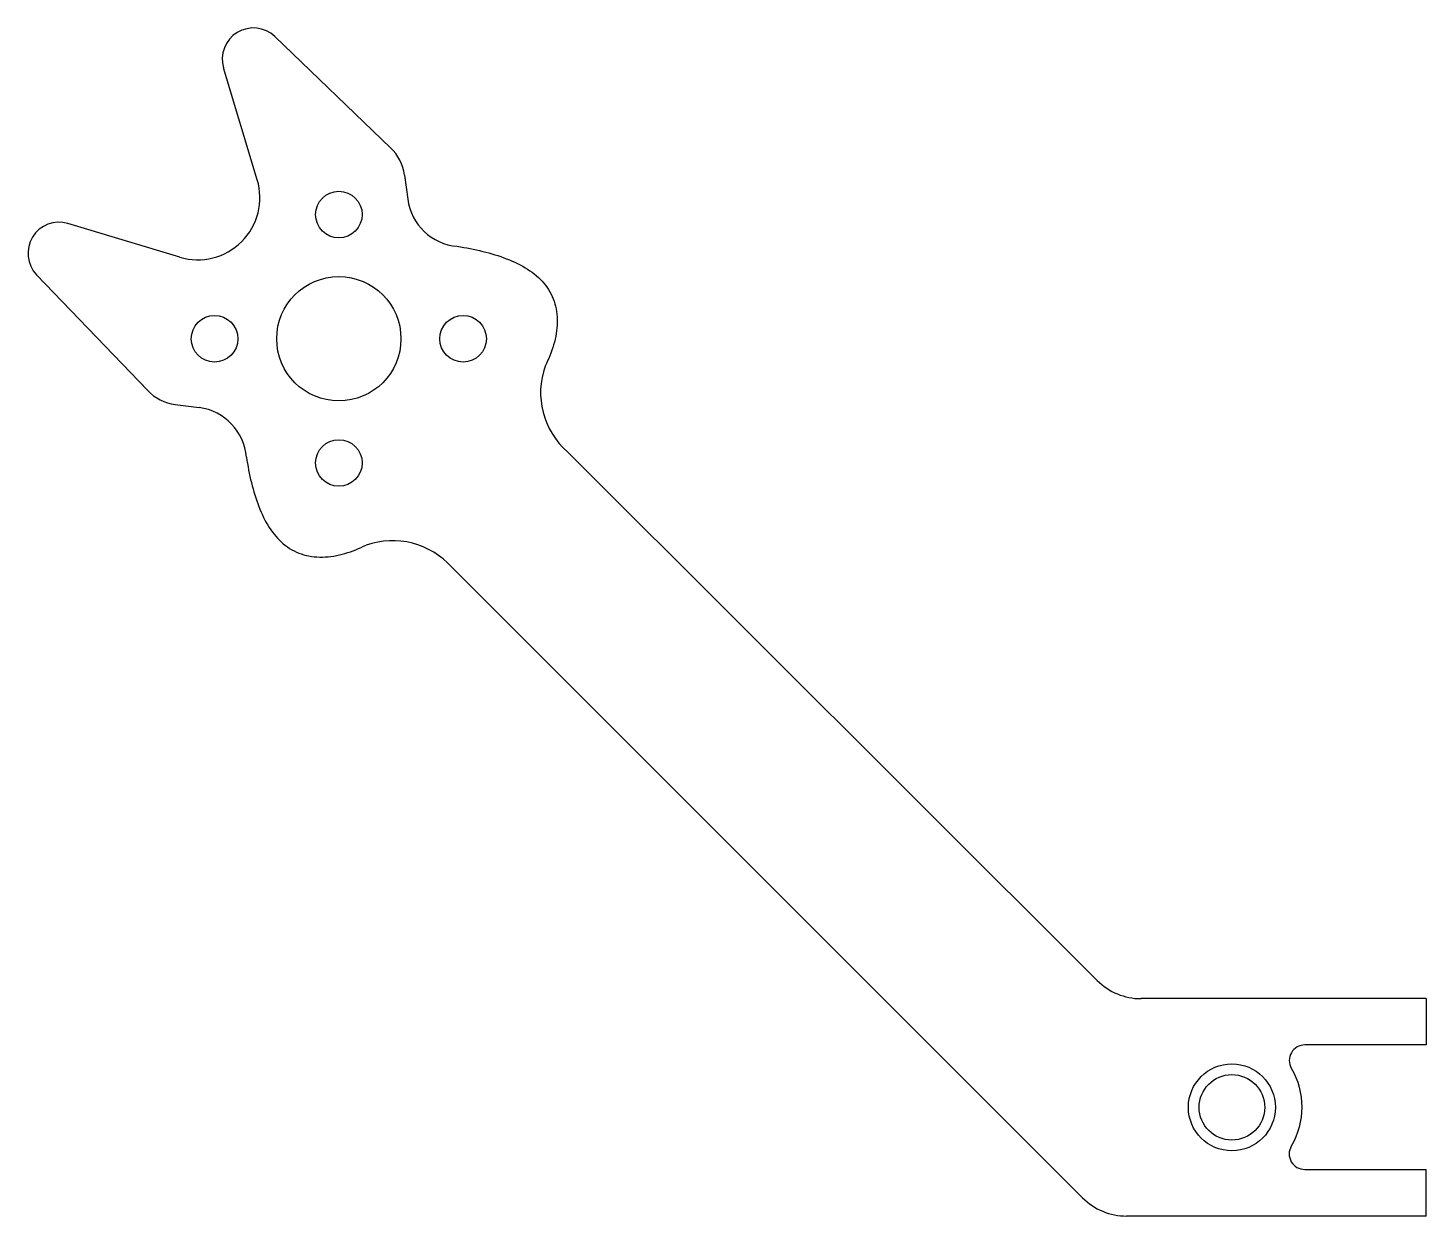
# Model space of a CAD drawing. Header units: millimetres. Extents: x -90 to 0, y 31 to 107.5.
import ezdxf

# ---------------------------------------------------------------- set-up
doc = ezdxf.new("R2010")
doc.units = ezdxf.units.MM
doc.layers.get('0').update_dxf_attribs({"linetype": 'CONTINUOUS'})

msp = doc.modelspace()

# ---------------------------------------------------------------- linework, layer by layer
for p, q in [((-74.119, 106.959), (-66.668, 99.803)), ((-75.253, 97.736), (-77.42, 104.941)), ((-65.772, 98.035), (-65.566, 96.487)), ((-80.235, 92.753), (-87.441, 94.92)), ((-89.459, 91.619), (-82.303, 84.168)), ((-80.535, 83.272), (-78.987, 83.066)), ((-55.287, 80.227), (-21.171, 46.169)), ((-62.726, 72.786), (-22.111, 32.172)), ((0, 45), (-18.345, 45)), ((0, 45), (0, 42.02)), ((0, 42.02), (-7.805, 42.02)), ((-7.811, 34), (0, 34)), ((0, 31), (0, 34)), ((0, 31), (-19.283, 31))]:
    msp.add_line(p, q)
for centre, radius in [((-70, 95.5), 1.5), ((-70, 87.5), 4), ((-78, 87.5), 1.5), ((-62, 87.5), 1.5), ((-70, 79.5), 1.5), ((-12.5, 38), 2.8), ((-12.5, 38), 2.11)]:
    msp.add_circle(centre, radius)
for centre, radius, start, end in [((-75.504, 105.517), 2, 46.15657, 196.73418), ((-68.746, 97.64), 3, 7.57567, 46.15657), ((-79.084, 96.584), 4, -106.73418, 16.73418), ((-62.09, 96.949), 3.507, 187.57568, 265.2717), ((-88.017, 93.004), 2, 73.26582, 223.84343), ((-51.969, 84.023), 5.042, 160.11073, 228.84184), ((-80.14, 86.246), 3, 223.84343, 262.42433), ((-79.449, 79.59), 3.507, 4.72643, 82.42433), ((-66.548, 69.37), 5.126, 41.78676, 109.25559), ((-18.345, 49), 4, 225.04849, 270), ((-7.807, 41.02), 1, 89.85529, 209.90292), ((-7.811, 35), 1, 150.03635, 270), ((-19.283, 35), 4, 225, 270)]:
    msp.add_arc(centre, radius, start, end)
at = {"extrusion": (0, 0, -1)}
msp.add_arc((13.036, 38.013), 5.032, 150.09708, 209.96365, dxfattribs=at)
for points in [[(-62.379, 93.454), (-61.819, 93.368), (-61.269, 93.261), (-60.201, 92.998), (-59.683, 92.841), (-58.71, 92.464), (-58.254, 92.243), (-57.443, 91.721), (-57.087, 91.42), (-56.508, 90.732), (-56.286, 90.344), (-55.997, 89.494), (-55.93, 89.03), (-55.947, 88.075), (-56.031, 87.585), (-56.309, 86.633), (-56.502, 86.173), (-56.71, 85.739)], [(-75.954, 79.879), (-75.868, 79.319), (-75.761, 78.769), (-75.498, 77.701), (-75.341, 77.183), (-74.964, 76.21), (-74.743, 75.754), (-74.221, 74.943), (-73.92, 74.587), (-73.232, 74.008), (-72.844, 73.786), (-71.994, 73.497), (-71.53, 73.43), (-70.575, 73.447), (-70.085, 73.531), (-69.133, 73.809), (-68.673, 74.002), (-68.239, 74.21)]]:
    msp.add_open_spline(points, degree=3, knots=[0, 0, 0, 0, 0.125, 0.125, 0.25, 0.25, 0.375, 0.375, 0.5, 0.5, 0.625, 0.625, 0.75, 0.75, 0.875, 0.875, 1, 1, 1, 1])

doc.saveas('drawing.dxf')
